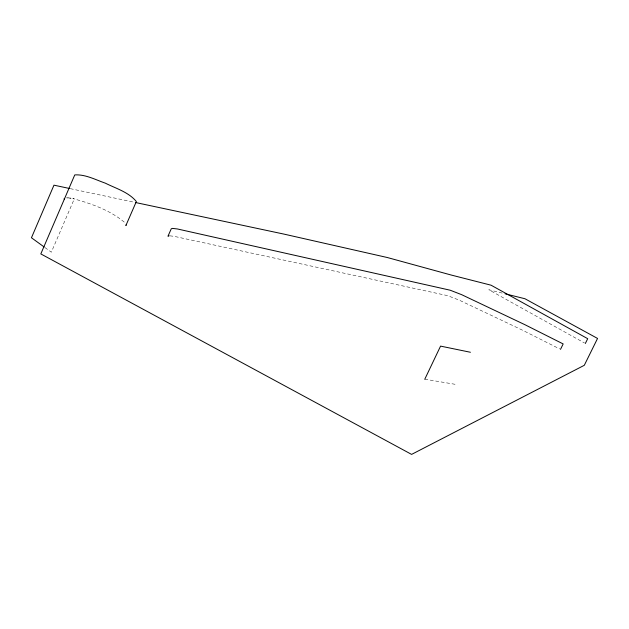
<?xml version="1.0" encoding="UTF-8"?>
<svg xmlns="http://www.w3.org/2000/svg" width="629" height="629" viewBox="0 0 629 629"><rect width="100%" height="100%" fill="white"/><g stroke="black" fill="none" stroke-linecap="round" stroke-linejoin="round"><path stroke-width="0.47" stroke-dasharray="3.15 2.36" d="M169.783 235.828L174.099 236.331L447.604 295.646L459.107 300.088L522.377 330.131L559.637 348.922M424.795 379.193L455.042 384.288M70.251 188.637L134.464 202.294M502.154 293.075L488.859 289.772L584.498 342.986M44.966 247.574L51.334 252.19L74.301 198.866L72.83 198.567C91.504 203.67 110.956 210.416 125.682 223.326M66.336 197.876L68.561 197.907L66.336 197.876M71.093 198.221L69.387 198.009L71.533 198.308L71.093 198.221"/><path stroke-width="0.94" d="M126.248 224.624L125.886 225.544L136.351 201.532C128.701 192.152 115.901 188.456 105.342 183.165C95.498 179.752 85.402 174.225 74.757 174.917L40.814 253.912L411.594 454.397L584.302 365.3L597.55 338.441L524.94 298.736L505.001 293.782M424.795 379.193L440.567 346.115L470.421 352.264M560.51 349.362L563.159 343.937L524.987 324.737L461.678 294.687L450.183 290.213L177.37 228.956L172.377 228.39L171.253 228.814L167.959 236.268L169.091 235.82M585.347 343.458L587.698 338.685L491.052 285.196L451.37 275.077L387.346 257.528L283.97 234.106L135.424 202.499M64.189 198.992L64.559 198.489L64.189 198.819M69.292 188.433L53.96 185.17L31.45 237.762L44.172 246.993"/></g></svg>
